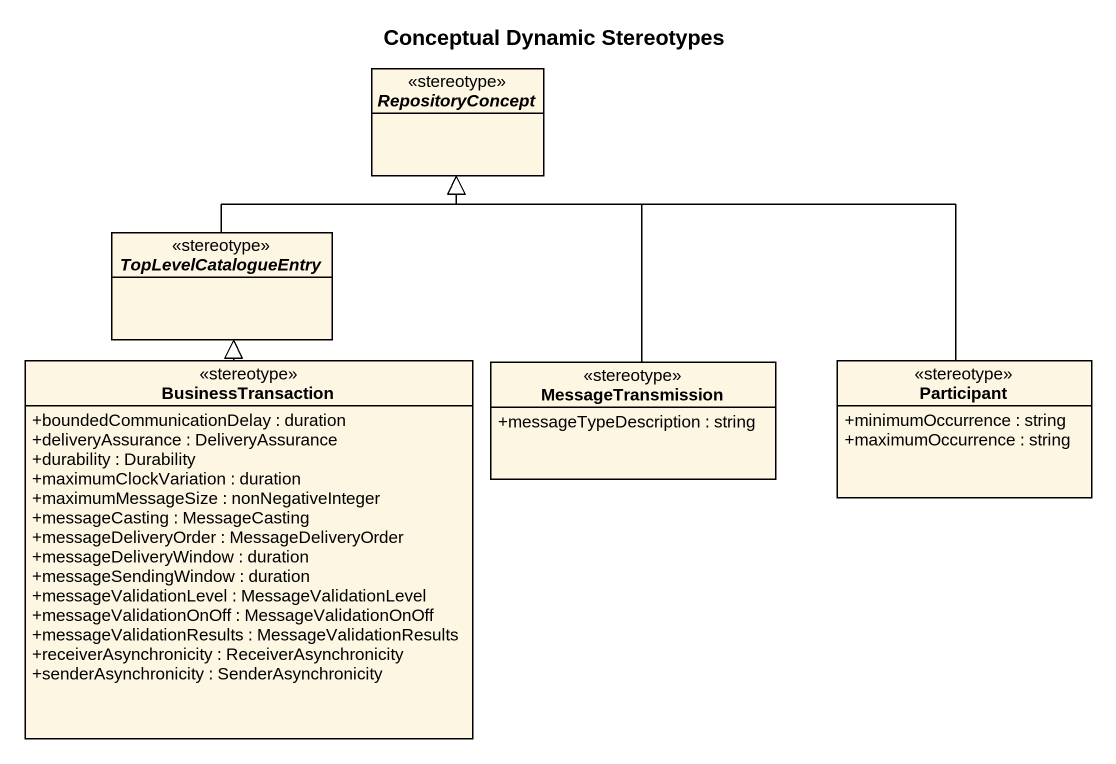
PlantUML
@startuml
title Conceptual Dynamic Stereotypes
hide circle
hide empty members
skinparam classAttributeIconSize 0
abstract class RepositoryConcept <<stereotype>>
abstract class TopLevelCatalogueEntry <<stereotype>>
class BusinessTransaction <<stereotype>> {
  +boundedCommunicationDelay : duration
  +deliveryAssurance : DeliveryAssurance
  +durability : Durability
  +maximumClockVariation : duration
  +maximumMessageSize : nonNegativeInteger
  +messageCasting : MessageCasting
  +messageDeliveryOrder : MessageDeliveryOrder
  +messageDeliveryWindow : duration
  +messageSendingWindow : duration
  +messageValidationLevel : MessageValidationLevel
  +messageValidationOnOff : MessageValidationOnOff
  +messageValidationResults : MessageValidationResults
  +receiverAsynchronicity : ReceiverAsynchronicity
  +senderAsynchronicity : SenderAsynchronicity
}
class MessageTransmission <<stereotype>> {
  +messageTypeDescription : string
}
class "Participant" as Participant_ <<stereotype>> {
  +minimumOccurrence : string
  +maximumOccurrence : string
}
TopLevelCatalogueEntry -up-|> RepositoryConcept
BusinessTransaction -up-|> TopLevelCatalogueEntry
MessageTransmission -up-|> RepositoryConcept
Participant_ -up-|> RepositoryConcept
@enduml
